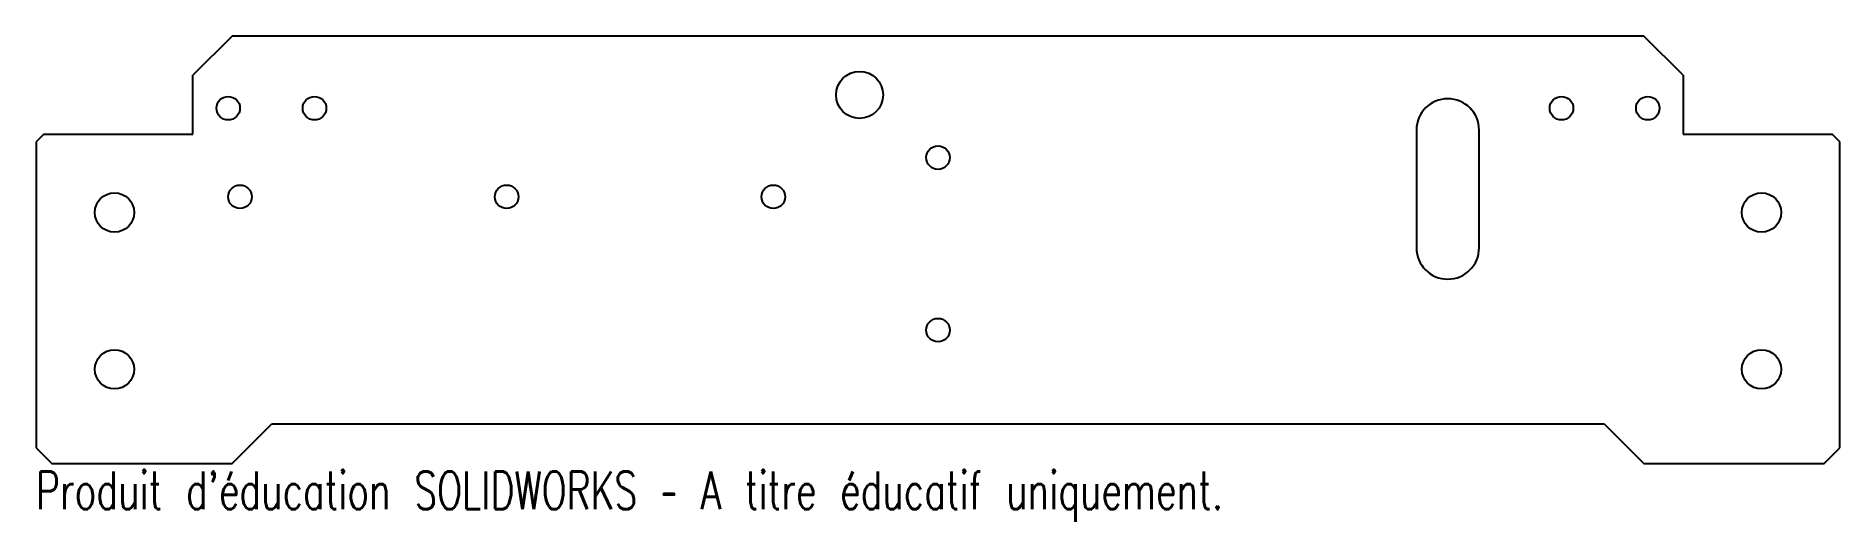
# Model space of a CAD drawing. Header units: millimetres. Extents: x -230 to 0, y -7 to 54.
import ezdxf

# ---------------------------------------------------------------- set-up
doc = ezdxf.new("R2010")
doc.units = ezdxf.units.MM
doc.styles.add('SLDTEXTSTYLE0', font='TXT', dxfattribs={"width": 0.7, "bigfont": 'bigfont'})

msp = doc.modelspace()

# ---------------------------------------------------------------- linework, layer by layer
at = {"color": 7, "linetype": 'Continuous', "lineweight": 25}
for p, q in [((-205, 54.5), (-210, 49.5)), ((-25, 54.5), (-205, 54.5)), ((-20, 49.5), (-25, 54.5)), ((-210, 42), (-210, 49.5)), ((-20, 49.5), (-20, 42)), ((-229, 42), (-230, 41)), ((-229, 42), (-210, 42)), ((-54, 42.5), (-54, 27.5)), ((-46, 27.5), (-46, 42.5)), ((-20, 42), (-1, 42)), ((0, 41), (-1, 42)), ((-230, 41), (-230, 2)), ((0, 2), (0, 41)), ((-205, 0), (-200, 5)), ((-30, 5), (-200, 5)), ((-30, 5), (-25, 0)), ((-230, 2), (-228, 0)), ((-228, 0), (-205, 0)), ((-25, 0), (-2, 0)), ((-2, 0), (0, 2))]:
    msp.add_line(p, q, dxfattribs=at)
for centre, radius in [((-125, 47), 3), ((-205.5, 45.3), 1.5), ((-194.5, 45.3), 1.5), ((-35.5, 45.3), 1.5), ((-24.5, 45.3), 1.5), ((-115, 39), 1.5), ((-204, 34), 1.5), ((-170, 34), 1.5), ((-136, 34), 1.5), ((-10, 32), 2.5), ((-220, 32), 2.5), ((-115, 17), 1.5), ((-220, 12), 2.5), ((-10, 12), 2.5)]:
    msp.add_circle(centre, radius, dxfattribs=at)
for centre, start, end in [((-50, 42.5), 0, 180), ((-50, 27.5), 180, 0)]:
    msp.add_arc(centre, 4, start, end, dxfattribs=at)

# ---------------------------------------------------------------- texts
at = {"color": 7, "linetype": 'Continuous', "insert": (-230, -1.02), "char_height": 4.8336, "attachment_point": 1, "style": 'SLDTEXTSTYLE0'}
msp.add_mtext("Produit d'éducation SOLIDWORKS – A titre éducatif uniquement.", dxfattribs=at)

doc.saveas('drawing.dxf')
